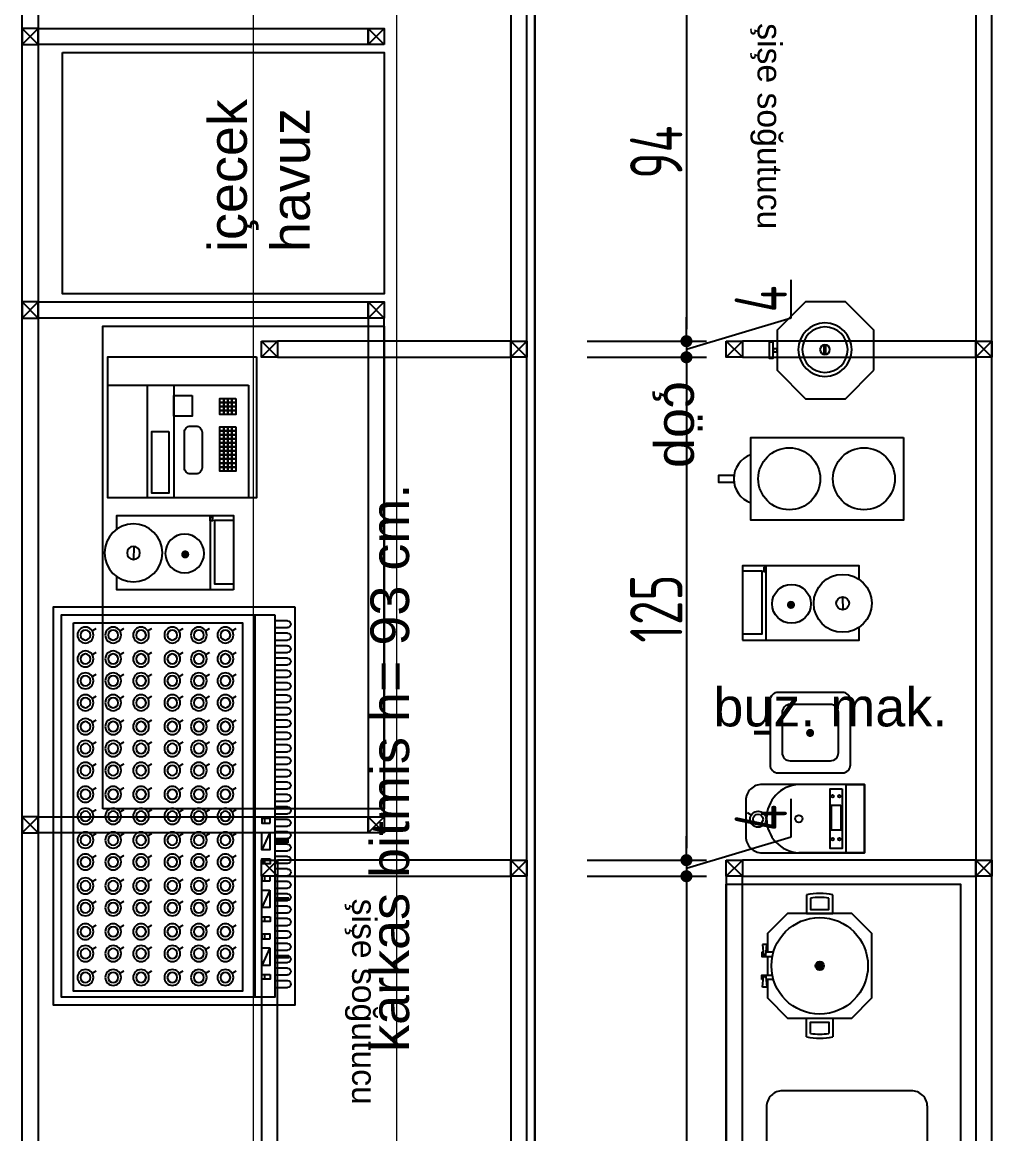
# Model space of a CAD drawing. Header units: millimetres. Extents: x 5429406 to 5440208, y -620941 to -619789.
# Drawn here: x 5431431.8 to 5431672.8, y -620498.9 to -620222.6 of the extents above; entities that cross this region are included whole.
import ezdxf

# ---------------------------------------------------------------- set-up
doc = ezdxf.new("R2010")
doc.units = ezdxf.units.MM
doc.header["$LTSCALE"] = 0.05
doc.header["$PDMODE"] = 3
for name, color, linetype in [('002 Çizgi', 7, 'Continuous'), ('Kıtc-002 Çizgi', 7, 'Continuous'), ('Kıtc-006 Yazı 001', 1, 'Continuous'), ('Kıtc-040 Detay', 7, 'Continuous'), ('S2000-002 Çizgi', 7, 'Continuous')]:
    doc.layers.add(name, color=color, linetype=linetype)
doc.layers.add('A-ALÇIPAN', color=30, linetype='Continuous', lineweight=30)
doc.layers.add('tefriş', color=45, linetype='Continuous', lineweight=18)
doc.styles.add('DIM', font='dim', dxfattribs={"width": 0.8})
doc.styles.get("Standard").update_dxf_attribs({"font": 'arial.ttf'})
doc.dimstyles.new('mcv100 OLCU', dxfattribs={"dimtxt": 13, "dimasz": 3, "dimexe": 5, "dimexo": 15, "dimgap": 1, "dimtad": 1, "dimdec": 0, "dimzin": 9, "dimtxsty": 'DIM', "dimblk": 'DOT', "dimcen": 2.5, "dimclrd": 256, "dimclre": 256, "dimclrt": 256, "dimadec": 1, "dimazin": 1, "dimtfac": 1, "dimtdec": 0, "dimtmove": 0, "dimatfit": 3, "dimldrblk": 'DOT', "dimfxl": 1, "dimlwd": -1, "dimlwe": -1, "dimarcsym": 0})

# ---------------------------------------------------------------- blocks, each defined once
blk = doc.blocks.new('A$C3DDB3116')
at = {"layer": 'Kıtc-002 Çizgi'}
blk.add_lwpolyline([(0, 45.94), (20.5, 45.94), (20.5, 7.94), (0, 7.94), (0, 45.94)], dxfattribs=at)
blk.add_lwpolyline([(9.32, 3.72), (11.18, 3.72), (11.18, 0), (9.32, 0)], close=True, dxfattribs=at)
for centre in [(10.25, 36.07), (10.25, 17.5)]:
    blk.add_circle(centre, 7.7, dxfattribs=at)
blk.add_arc((10.25, 10.08), 6.37, 199.6345, 340.3655, dxfattribs=at)
blk = doc.blocks.new('A$C139E487F')
at = {"layer": '002 Çizgi'}
h = blk.add_hatch(color=256, dxfattribs=at)
edge = h.paths.add_edge_path()
edge.add_arc((18, 14.42), 1.06, 0, 360)
for points in [[(21.4, 1.42), (26, 1.42), (31, 6.42), (31, 22.42), (26, 27.42), (10, 27.42), (5, 22.42), (5, 6.42), (10, 1.42), (14.6, 1.42)], [(0.34, 11.14), (5, 11.14), (5, 17.71), (0.34, 17.71)], [(1.18, 12.14), (4, 12.14), (4, 16.71), (1.18, 16.71)], [(35.66, 11.14), (31, 11.14), (31, 17.71), (35.66, 17.71)], [(34.82, 12.14), (32, 12.14), (32, 16.71), (34.82, 16.71)], [(15.69, 1.42), (20.31, 1.42)]]:
    blk.add_lwpolyline(points, dxfattribs=at)
for radius in [12, 1.06]:
    blk.add_circle((18, 14.42), radius, dxfattribs=at)
for centre, radius, start, end in [((16, 14.42), 16, 168.1479, 191.8521), ((16, 14.42), 15, 171.2333, 188.7667), ((20, 14.42), 15, 351.2333, 8.7667), ((20, 14.42), 16, 348.1479, 11.8521)]:
    blk.add_arc(centre, radius, start, end, dxfattribs=at)
at = {"layer": 'Kıtc-002 Çizgi'}
for points in [[(14.6, 2.92), (14.6, 1.09)], [(21.4, 2.92), (21.4, 1.09)], [(14.6, 0), (15.69, 0), (15.69, 2.69)], [(14.6, 0.35), (14.6, 0)], [(21.4, 0), (20.31, 0), (20.31, 2.69)], [(21.4, 0.35), (21.4, 0)]]:
    blk.add_lwpolyline(points, dxfattribs=at)
for points in [[(12.67, 0.2), (15.33, 0.41), (15.33, 1.04), (12.67, 1.25)], [(23.33, 0.2), (20.67, 0.41), (20.67, 1.04), (23.33, 1.25)]]:
    blk.add_lwpolyline(points, close=True, dxfattribs=at)
blk = doc.blocks.new('A$C59BC7357')
at = {"layer": 'Kıtc-002 Çizgi'}
for p, q in [((15.13, 11.88), (15.13, 14.55)), ((15.69, 14.55), (15.69, 11.87))]:
    blk.add_line(p, q, dxfattribs=at)
blk.add_lwpolyline([(28.96, 18.92), (28.96, 7.84), (21.12, 0), (10.04, 0), (2.2, 7.84), (2.2, 18.92), (10.04, 26.76), (21.12, 26.76), (28.96, 18.92)], dxfattribs=at)
for points in [[(1.1, 11.18), (0, 11.18), (0, 15.58), (1.1, 15.58)], [(2.2, 12.95), (1.1, 12.95), (1.1, 13.81), (2.2, 13.81)]]:
    blk.add_lwpolyline(points, close=True, dxfattribs=at)
for radius in [7.38, 6.28, 1.37]:
    blk.add_circle((15.43, 13.21), radius, dxfattribs=at)
blk = doc.blocks.new('A$C0D0247C1')
at = {"layer": 'Kıtc-002 Çizgi'}
for points in [[(2, 0), (18, 0, 0.414214), (20, 2), (20, 18, 0.414214), (18, 20), (2, 20, 0.414214), (0, 18), (0, 2, 0.414214)], [(5, 3), (15, 3, 0.414214), (17, 5), (17, 15, 0.414214), (15, 17), (5, 17, 0.414214), (3, 15), (3, 5, 0.414214)]]:
    blk.add_lwpolyline(points, format="xyb", close=True, dxfattribs=at)
at = {"layer": 'Kıtc-002 Çizgi', "const_width": 1}
blk.add_lwpolyline([(9.53, 10.08, 1), (10.53, 10.08, 1)], format="xyb", close=True, dxfattribs=at)
blk.add_lwpolyline([(20, 10), (23.95, 10)], dxfattribs=at)
blk = doc.blocks.new('A$C64277205')
at = {"layer": '002 Çizgi'}
blk.add_lwpolyline([(4, 0), (13, 0, 0.414214), (17, 4), (17, 29.5), (0, 29.5), (0, 4, 0.414214)], format="xyb", close=True, dxfattribs=at)
for points in [[(0, 29.5), (17, 29.5), (17, 24.89), (0, 24.89)], [(1.08, 23.89), (15.92, 23.89), (15.92, 20.92), (1.08, 20.92)], [(5.15, 23.57), (11.4, 23.57), (11.4, 21.24), (5.15, 21.24)]]:
    blk.add_lwpolyline(points, close=True, dxfattribs=at)
for points in [[(17, 13.14), (17, 24.89), (0, 24.89), (0, 13.14)], [(17, 13.14), (17, 24.89), (17, 24.89), (17, 13.14)]]:
    blk.add_lwpolyline(points, dxfattribs=at)
for centre, radius in [((2.96, 23.23), 0.33), ((13.6, 23.23), 0.33), ((2.96, 21.57), 0.33), ((13.6, 21.57), 0.33), ((8.54, 13.14), 0.901)]:
    blk.add_circle(centre, radius, dxfattribs=at)
blk.add_arc((8.5, 13.65), 8.52, 183.4714, 356.5286, dxfattribs=at)
at = {"layer": 'Kıtc-002 Çizgi', "const_width": 0.5}
blk.add_lwpolyline([(7.59, 1.28), (7.01, 0.34)], dxfattribs=at)
at = {"layer": 'Kıtc-002 Çizgi'}
for radius in [1.98, 1.24]:
    blk.add_circle((8.66, 3.02), radius, dxfattribs=at)
blk = doc.blocks.new('A$C1C4536AD')
at = {"layer": 'Kıtc-002 Çizgi'}
for points in [[(0, 29), (0, 0), (18.5, 0)], [(3.39, 29), (0, 29), (0, 26.84)], [(18.5, 26.95), (18.5, 29), (15.2, 29)], [(18.5, 0), (18.5, 29)], [(7.82, 24.81), (10.92, 24.88)], [(0, 5.79), (18.5, 5.79)], [(1.26, 0), (1.26, 4.77), (16.97, 4.77), (16.97, 0)]]:
    blk.add_lwpolyline(points, dxfattribs=at)
at = {"layer": 'Kıtc-002 Çizgi', "const_width": 1}
blk.add_lwpolyline([(9.18, 12.02, 1), (10.18, 12.02, 1)], format="xyb", close=True, dxfattribs=at)
at = {"layer": 'Kıtc-002 Çizgi'}
blk.add_lwpolyline([(0.33, 5.24), (1.35, 5.24), (1.35, 5.79), (0.33, 5.79)], close=True, dxfattribs=at)
for centre, radius in [((9.3, 24.88), 7.2), ((9.3, 24.88), 1.6), ((9.43, 12.15), 4.82)]:
    blk.add_circle(centre, radius, dxfattribs=at)
blk = doc.blocks.new('A$C72A034B9')
at = {"layer": 'Kıtc-002 Çizgi'}
for p, q in [((11.66, 32.76, 0), (19.47, 33.87, 0)), ((10.43, 28.95, 0), (16.53, 23.94, 0)), ((6.52, 27.29, 0), (6.52, 19.4, 0))]:
    blk.add_line(p, q, dxfattribs=at)
at = {"layer": 'Kıtc-002 Çizgi', "elevation": 0}
blk.add_lwpolyline([(4, 0), (36, 0, 0.414214), (40, 4), (40, 36, 0.414214), (36, 40), (4, 40, 0.414214), (0, 36), (0, 4, 0.414214)], format="xyb", close=True, dxfattribs=at)
at = {"layer": 'Kıtc-002 Çizgi'}
blk.add_circle((6.71, 32.26, 0), 3.19, dxfattribs=at)
blk = doc.blocks.new('A$C290C7E64')
at = {"layer": 'Kıtc-002 Çizgi'}
for points in [[(0, 0), (35, 0), (35, 37), (0, 37)], [(7, 2), (35, 2), (35, 37), (7, 37)], [(18.58, 21.8), (33.83, 21.8), (33.83, 26.01), (18.58, 26.01)], [(9.63, 16.02), (14.71, 16.02), (14.71, 20.57), (9.63, 20.57)], [(10.34, 8.15), (11.34, 8.15), (11.34, 9.15), (10.34, 9.15)], [(11.34, 8.15), (12.34, 8.15), (12.34, 9.15), (11.34, 9.15)], [(12.34, 8.15), (13.34, 8.15), (13.34, 9.15), (12.34, 9.15)], [(13.34, 8.15), (14.34, 8.15), (14.34, 9.15), (13.34, 9.15)], [(17.37, 8.15), (18.37, 8.15), (18.37, 9.15), (17.37, 9.15)], [(18.37, 8.15), (19.37, 8.15), (19.37, 9.15), (18.37, 9.15)], [(19.37, 8.15), (20.37, 8.15), (20.37, 9.15), (19.37, 9.15)], [(20.37, 8.15), (21.37, 8.15), (21.37, 9.15), (20.37, 9.15)], [(21.37, 8.15), (22.37, 8.15), (22.37, 9.15), (21.37, 9.15)], [(22.37, 8.15), (23.37, 8.15), (23.37, 9.15), (22.37, 9.15)], [(23.37, 8.15), (24.37, 8.15), (24.37, 9.15), (23.37, 9.15)], [(24.37, 8.15), (25.37, 8.15), (25.37, 9.15), (24.37, 9.15)], [(25.37, 8.15), (26.37, 8.15), (26.37, 9.15), (25.37, 9.15)], [(26.37, 8.15), (27.37, 8.15), (27.37, 9.15), (26.37, 9.15)], [(27.37, 8.15), (28.37, 8.15), (28.37, 9.15), (27.37, 9.15)], [(10.34, 7.15), (11.34, 7.15), (11.34, 8.15), (10.34, 8.15)], [(10.34, 6.15), (11.34, 6.15), (11.34, 7.15), (10.34, 7.15)], [(10.34, 5.15), (11.34, 5.15), (11.34, 6.15), (10.34, 6.15)], [(11.34, 7.15), (12.34, 7.15), (12.34, 8.15), (11.34, 8.15)], [(11.34, 6.15), (12.34, 6.15), (12.34, 7.15), (11.34, 7.15)], [(11.34, 5.15), (12.34, 5.15), (12.34, 6.15), (11.34, 6.15)], [(12.34, 7.15), (13.34, 7.15), (13.34, 8.15), (12.34, 8.15)], [(12.34, 6.15), (13.34, 6.15), (13.34, 7.15), (12.34, 7.15)], [(12.34, 5.15), (13.34, 5.15), (13.34, 6.15), (12.34, 6.15)], [(13.34, 7.15), (14.34, 7.15), (14.34, 8.15), (13.34, 8.15)], [(13.34, 6.15), (14.34, 6.15), (14.34, 7.15), (13.34, 7.15)], [(13.34, 5.15), (14.34, 5.15), (14.34, 6.15), (13.34, 6.15)], [(17.37, 7.15), (18.37, 7.15), (18.37, 8.15), (17.37, 8.15)], [(17.37, 6.15), (18.37, 6.15), (18.37, 7.15), (17.37, 7.15)], [(17.37, 5.15), (18.37, 5.15), (18.37, 6.15), (17.37, 6.15)], [(18.37, 7.15), (19.37, 7.15), (19.37, 8.15), (18.37, 8.15)], [(18.37, 6.15), (19.37, 6.15), (19.37, 7.15), (18.37, 7.15)], [(18.37, 5.15), (19.37, 5.15), (19.37, 6.15), (18.37, 6.15)], [(19.37, 7.15), (20.37, 7.15), (20.37, 8.15), (19.37, 8.15)], [(19.37, 6.15), (20.37, 6.15), (20.37, 7.15), (19.37, 7.15)], [(19.37, 5.15), (20.37, 5.15), (20.37, 6.15), (19.37, 6.15)], [(20.37, 7.15), (21.37, 7.15), (21.37, 8.15), (20.37, 8.15)], [(20.37, 6.15), (21.37, 6.15), (21.37, 7.15), (20.37, 7.15)], [(20.37, 5.15), (21.37, 5.15), (21.37, 6.15), (20.37, 6.15)], [(21.37, 7.15), (22.37, 7.15), (22.37, 8.15), (21.37, 8.15)], [(21.37, 6.15), (22.37, 6.15), (22.37, 7.15), (21.37, 7.15)], [(21.37, 5.15), (22.37, 5.15), (22.37, 6.15), (21.37, 6.15)], [(22.37, 7.15), (23.37, 7.15), (23.37, 8.15), (22.37, 8.15)], [(22.37, 6.15), (23.37, 6.15), (23.37, 7.15), (22.37, 7.15)], [(22.37, 5.15), (23.37, 5.15), (23.37, 6.15), (22.37, 6.15)], [(23.37, 7.15), (24.37, 7.15), (24.37, 8.15), (23.37, 8.15)], [(23.37, 6.15), (24.37, 6.15), (24.37, 7.15), (23.37, 7.15)], [(23.37, 5.15), (24.37, 5.15), (24.37, 6.15), (23.37, 6.15)], [(24.37, 7.15), (25.37, 7.15), (25.37, 8.15), (24.37, 8.15)], [(24.37, 6.15), (25.37, 6.15), (25.37, 7.15), (24.37, 7.15)], [(24.37, 5.15), (25.37, 5.15), (25.37, 6.15), (24.37, 6.15)], [(25.37, 7.15), (26.37, 7.15), (26.37, 8.15), (25.37, 8.15)], [(25.37, 6.15), (26.37, 6.15), (26.37, 7.15), (25.37, 7.15)], [(25.37, 5.15), (26.37, 5.15), (26.37, 6.15), (25.37, 6.15)], [(26.37, 7.15), (27.37, 7.15), (27.37, 8.15), (26.37, 8.15)], [(26.37, 6.15), (27.37, 6.15), (27.37, 7.15), (26.37, 7.15)], [(26.37, 5.15), (27.37, 5.15), (27.37, 6.15), (26.37, 6.15)], [(27.37, 7.15), (28.37, 7.15), (28.37, 8.15), (27.37, 8.15)], [(27.37, 6.15), (28.37, 6.15), (28.37, 7.15), (27.37, 7.15)], [(27.37, 5.15), (28.37, 5.15), (28.37, 6.15), (27.37, 6.15)]]:
    blk.add_lwpolyline(points, close=True, dxfattribs=at)
for points in [[(7, 27.23), (35, 27.23)], [(7, 20.57), (35, 20.57)]]:
    blk.add_lwpolyline(points, dxfattribs=at)
blk.add_lwpolyline([(18.68, 13.56), (27.6, 13.56, 0.414214), (29.1, 15.06), (29.1, 16.45, 0.414214), (27.6, 17.95), (18.68, 17.95, 0.414214), (17.18, 16.45), (17.18, 15.06, 0.414214)], format="xyb", close=True, dxfattribs=at)
blk = doc.blocks.new('A$C30F503A4')
at = {"layer": 'Kıtc-002 Çizgi'}
for p, q in [((56.05, 6.26), (60.38, 8.18)), ((70.42, 6.26), (74.75, 8.18)), ((84.79, 6.26), (89.12, 8.18))]:
    blk.add_line(p, q, dxfattribs=at)
for points in [[(0, 0), (99, 0), (99, 60), (0, 60)], [(2, 10), (97, 10), (97, 58), (2, 58)], [(4, 55), (4, 13), (95.5, 13), (95.5, 55)], [(2, 5), (97, 5), (97, 10), (2, 10)], [(53.76, 6.14), (52.58, 6.14), (52.58, 8.24), (53.76, 8.24)], [(56.05, 6.26), (60.38, 6.26), (60.38, 8.18), (56.05, 8.18)], [(62.67, 6.14), (63.84, 6.14), (63.84, 8.24), (62.67, 8.24)], [(68.13, 6.14), (66.95, 6.14), (66.95, 8.24), (68.13, 8.24)], [(70.42, 6.26), (74.75, 6.26), (74.75, 8.18), (70.42, 8.18)], [(77.04, 6.14), (78.21, 6.14), (78.21, 8.24), (77.04, 8.24)], [(82.5, 6.14), (81.32, 6.14), (81.32, 8.24), (82.5, 8.24)], [(84.79, 6.26), (89.12, 6.26), (89.12, 8.18), (84.79, 8.18)], [(91.41, 6.14), (92.58, 6.14), (92.58, 8.24), (91.41, 8.24)]]:
    blk.add_lwpolyline(points, close=True, dxfattribs=at)
for points, const_width in [([(5.94, 50.33), (5.36, 49.38)], 0.5), ([(11.88, 50.33), (11.3, 49.38)], 0.5), ([(17.32, 50.33), (16.74, 49.38)], 0.5), ([(22.77, 50.33), (22.18, 49.38)], 0.5), ([(28.7, 50.33), (28.12, 49.38)], 0.5), ([(34.15, 50.33), (33.57, 49.38)], 0.5), ([(39.59, 50.33), (39.01, 49.38)], 0.5), ([(45.53, 50.33), (44.95, 49.38)], 0.5), ([(50.97, 50.33), (50.39, 49.38)], 0.5), ([(56.91, 50.33), (56.33, 49.38)], 0.5), ([(62.36, 50.33), (61.77, 49.38)], 0.5), ([(68.29, 50.33), (67.71, 49.38)], 0.5), ([(73.74, 50.33), (73.16, 49.38)], 0.5), ([(79.68, 50.33), (79.09, 49.38)], 0.5), ([(85.12, 50.33), (84.54, 49.38)], 0.5), ([(91.06, 50.33), (90.48, 49.38)], 0.5), ([(5.94, 43.43), (5.36, 42.49)], 0.5), ([(11.88, 43.43), (11.3, 42.49)], 0.5), ([(17.32, 43.43), (16.74, 42.49)], 0.5), ([(22.77, 43.43), (22.18, 42.49)], 0.5), ([(28.7, 43.43), (28.12, 42.49)], 0.5), ([(34.15, 43.43), (33.57, 42.49)], 0.5), ([(39.59, 43.43), (39.01, 42.49)], 0.5), ([(45.53, 43.43), (44.95, 42.49)], 0.5), ([(50.97, 43.43), (50.39, 42.49)], 0.5), ([(56.91, 43.43), (56.33, 42.49)], 0.5), ([(62.36, 43.43), (61.77, 42.49)], 0.5), ([(68.29, 43.43), (67.71, 42.49)], 0.5), ([(73.74, 43.43), (73.16, 42.49)], 0.5), ([(79.68, 43.43), (79.09, 42.49)], 0.5), ([(85.12, 43.43), (84.54, 42.49)], 0.5), ([(91.06, 43.43), (90.48, 42.49)], 0.5), ([(5.94, 36.51), (5.36, 35.56)], 0.5), ([(11.88, 36.51), (11.3, 35.56)], 0.5), ([(17.32, 36.51), (16.74, 35.56)], 0.5), ([(22.77, 36.51), (22.18, 35.56)], 0.5), ([(28.7, 36.51), (28.12, 35.56)], 0.5), ([(34.15, 36.51), (33.57, 35.56)], 0.5), ([(39.59, 36.51), (39.01, 35.56)], 0.5), ([(45.53, 36.51), (44.95, 35.56)], 0.5), ([(50.97, 36.51), (50.39, 35.56)], 0.5), ([(56.91, 36.51), (56.33, 35.56)], 0.5), ([(62.36, 36.51), (61.77, 35.56)], 0.5), ([(68.29, 36.51), (67.71, 35.56)], 0.5), ([(73.74, 36.51), (73.16, 35.56)], 0.5), ([(79.68, 36.51), (79.09, 35.56)], 0.5), ([(85.12, 36.51), (84.54, 35.56)], 0.5), ([(91.06, 36.51), (90.48, 35.56)], 0.5), ([(5.94, 28.73), (5.36, 27.78)], 0.5), ([(11.88, 28.73), (11.3, 27.78)], 0.5), ([(17.32, 28.73), (16.74, 27.78)], 0.5), ([(22.77, 28.73), (22.18, 27.78)], 0.5), ([(28.7, 28.73), (28.12, 27.78)], 0.5), ([(34.15, 28.73), (33.57, 27.78)], 0.5), ([(39.59, 28.73), (39.01, 27.78)], 0.5), ([(45.53, 28.73), (44.95, 27.78)], 0.5), ([(50.97, 28.73), (50.39, 27.78)], 0.5), ([(56.91, 28.73), (56.33, 27.78)], 0.5), ([(62.36, 28.73), (61.77, 27.78)], 0.5), ([(68.29, 28.73), (67.71, 27.78)], 0.5), ([(73.74, 28.73), (73.16, 27.78)], 0.5), ([(79.68, 28.73), (79.09, 27.78)], 0.5), ([(85.12, 28.73), (84.54, 27.78)], 0.5), ([(91.06, 28.73), (90.48, 27.78)], 0.5), ([(5.94, 22.14), (5.36, 21.19)], 0.5), ([(11.88, 22.14), (11.3, 21.19)], 0.5), ([(17.32, 22.14), (16.74, 21.19)], 0.5), ([(22.77, 22.14), (22.18, 21.19)], 0.5), ([(28.7, 22.14), (28.12, 21.19)], 0.5), ([(34.15, 22.14), (33.57, 21.19)], 0.5), ([(39.59, 22.14), (39.01, 21.19)], 0.5), ([(45.53, 22.14), (44.95, 21.19)], 0.5), ([(50.97, 22.14), (50.39, 21.19)], 0.5), ([(56.91, 22.14), (56.33, 21.19)], 0.5), ([(62.36, 22.14), (61.77, 21.19)], 0.5), ([(68.29, 22.14), (67.71, 21.19)], 0.5), ([(73.74, 22.14), (73.16, 21.19)], 0.5), ([(79.68, 22.14), (79.09, 21.19)], 0.5), ([(85.12, 22.14), (84.54, 21.19)], 0.5), ([(91.06, 22.14), (90.48, 21.19)], 0.5), ([(5.94, 15.54), (5.36, 14.59)], 0.5), ([(11.88, 15.54), (11.3, 14.59)], 0.5), ([(17.32, 15.54), (16.74, 14.59)], 0.5), ([(22.77, 15.54), (22.18, 14.59)], 0.5), ([(28.7, 15.54), (28.12, 14.59)], 0.5), ([(34.15, 15.54), (33.57, 14.59)], 0.5), ([(39.59, 15.54), (39.01, 14.59)], 0.5), ([(45.53, 15.54), (44.95, 14.59)], 0.5), ([(50.97, 15.54), (50.39, 14.59)], 0.5), ([(56.91, 15.54), (56.33, 14.59)], 0.5), ([(62.36, 15.54), (61.77, 14.59)], 0.5), ([(68.29, 15.54), (67.71, 14.59)], 0.5), ([(73.74, 15.54), (73.16, 14.59)], 0.5), ([(79.68, 15.54), (79.09, 14.59)], 0.5), ([(85.12, 15.54), (84.54, 14.59)], 0.5), ([(91.06, 15.54), (90.48, 14.59)], 0.5), ([(53.76, 7.5), (52.58, 7.5)], 0.5), ([(62.67, 7.5), (63.84, 7.5)], 0.5), ([(68.13, 7.5), (66.95, 7.5)], 0.5), ([(77.04, 7.5), (78.21, 7.5)], 0.5), ([(82.5, 7.5), (81.32, 7.5)], 0.5), ([(91.41, 7.5), (92.58, 7.5)], 0.5), ([(58.24, 5), (58.24, 1.5)], 1), ([(72.61, 5), (72.61, 1.5)], 1), ([(86.98, 5), (86.98, 1.5)], 1)]:
    blk.add_lwpolyline(points, dxfattribs=dict(at, const_width=const_width))
for points in [[(3.49, 1.85), (3.49, 5)], [(5.16, 5), (5.16, 1.85)], [(6.57, 1.85), (6.57, 5)], [(8.25, 5), (8.25, 1.85)], [(9.66, 1.85), (9.66, 5)], [(11.33, 5), (11.33, 1.85)], [(11.33, 5), (11.33, 1.85)], [(12.74, 1.85), (12.74, 5)], [(14.41, 5), (14.41, 1.85)], [(15.82, 1.85), (15.82, 5)], [(17.5, 5), (17.5, 1.85)], [(18.91, 1.85), (18.91, 5)], [(20.58, 5), (20.58, 1.85)], [(20.58, 5), (20.58, 1.85)], [(21.99, 1.85), (21.99, 5)], [(23.67, 5), (23.67, 1.85)], [(25.07, 1.85), (25.07, 5)], [(26.75, 5), (26.75, 1.85)], [(28.16, 1.85), (28.16, 5)], [(29.83, 5), (29.83, 1.85)], [(29.83, 5), (29.83, 1.85)], [(31.24, 1.85), (31.24, 5)], [(32.92, 5), (32.92, 1.85)], [(34.33, 1.85), (34.33, 5)], [(36, 5), (36, 1.85)], [(37.41, 1.85), (37.41, 5)], [(39.08, 5), (39.08, 1.85)], [(39.08, 5), (39.08, 1.85)], [(40.49, 1.85), (40.49, 5)], [(42.17, 5), (42.17, 1.85)], [(43.58, 1.85), (43.58, 5)], [(45.25, 5), (45.25, 1.85)], [(46.66, 1.85), (46.66, 5)], [(48.33, 5), (48.33, 1.85)], [(48.33, 5), (48.33, 1.85)], [(49.74, 1.85), (49.74, 5)], [(51.42, 5), (51.42, 1.85)], [(52.83, 1.85), (52.83, 5)], [(54.5, 5), (54.5, 1.85)], [(55.91, 1.85), (55.91, 5)], [(57.59, 5), (57.59, 1.85)], [(58.17, 5), (58.17, 1.85)], [(58.63, 5), (58.63, 1.85)], [(59, 1.85), (59, 5)], [(60.67, 5), (60.67, 1.85)], [(62.08, 1.85), (62.08, 5)], [(63.75, 5), (63.75, 1.85)], [(65.16, 1.85), (65.16, 5)], [(66.84, 5), (66.84, 1.85)], [(68.25, 1.85), (68.25, 5)], [(69.92, 5), (69.92, 1.85)], [(71.33, 1.85), (71.33, 5)], [(72.53, 5), (72.53, 1.85)], [(73, 5), (73, 1.85)], [(74.41, 1.85), (74.41, 5)], [(76.09, 5), (76.09, 1.85)], [(77.5, 1.85), (77.5, 5)], [(79.17, 5), (79.17, 1.85)], [(80.58, 1.85), (80.58, 5)], [(82.26, 5), (82.26, 1.85)], [(83.66, 1.85), (83.66, 5)], [(85.34, 5), (85.34, 1.85)], [(86.75, 1.85), (86.75, 5)], [(86.9, 5), (86.9, 1.85)], [(88.42, 5), (88.42, 1.85)], [(89.83, 1.85), (89.83, 5)], [(91.51, 5), (91.51, 1.85)], [(92.92, 1.85), (92.92, 5)], [(94.59, 5), (94.59, 1.85)]]:
    blk.add_lwpolyline(points, dxfattribs=at)
for centre, radius in [((7.01, 52.07), 1.98), ((7.01, 52.07), 1.24), ((12.95, 52.07), 1.98), ((12.95, 52.07), 1.24), ((18.39, 52.07), 1.98), ((18.39, 52.07), 1.24), ((23.83, 52.07), 1.98), ((23.83, 52.07), 1.24), ((29.77, 52.07), 1.98), ((29.77, 52.07), 1.24), ((35.22, 52.07), 1.98), ((35.22, 52.07), 1.24), ((40.66, 52.07), 1.98), ((40.66, 52.07), 1.24), ((46.6, 52.07), 1.98), ((46.6, 52.07), 1.24), ((52.04, 52.07), 1.98), ((52.04, 52.07), 1.24), ((57.98, 52.07), 1.98), ((57.98, 52.07), 1.24), ((63.42, 52.07), 1.98), ((63.42, 52.07), 1.24), ((69.36, 52.07), 1.98), ((69.36, 52.07), 1.24), ((74.81, 52.07), 1.98), ((74.81, 52.07), 1.24), ((80.74, 52.07), 1.98), ((80.74, 52.07), 1.24), ((86.19, 52.07), 1.98), ((86.19, 52.07), 1.24), ((92.13, 52.07), 1.98), ((92.13, 52.07), 1.24), ((7.01, 45.17), 1.98), ((12.95, 45.17), 1.98), ((18.39, 45.17), 1.98), ((23.83, 45.17), 1.98), ((29.77, 45.17), 1.98), ((35.22, 45.17), 1.98), ((40.66, 45.17), 1.98), ((46.6, 45.17), 1.98), ((52.04, 45.17), 1.98), ((57.98, 45.17), 1.98), ((63.42, 45.17), 1.98), ((69.36, 45.17), 1.98), ((74.81, 45.17), 1.98), ((80.74, 45.17), 1.98), ((86.19, 45.17), 1.98), ((92.13, 45.17), 1.98), ((7.01, 45.17), 1.24), ((12.95, 45.17), 1.24), ((18.39, 45.17), 1.24), ((23.83, 45.17), 1.24), ((29.77, 45.17), 1.24), ((35.22, 45.17), 1.24), ((40.66, 45.17), 1.24), ((46.6, 45.17), 1.24), ((52.04, 45.17), 1.24), ((57.98, 45.17), 1.24), ((63.42, 45.17), 1.24), ((69.36, 45.17), 1.24), ((74.81, 45.17), 1.24), ((80.74, 45.17), 1.24), ((86.19, 45.17), 1.24), ((92.13, 45.17), 1.24), ((7.01, 38.25), 1.98), ((7.01, 38.25), 1.24), ((12.95, 38.25), 1.98), ((12.95, 38.25), 1.24), ((18.39, 38.25), 1.98), ((18.39, 38.25), 1.24), ((23.83, 38.25), 1.98), ((23.83, 38.25), 1.24), ((29.77, 38.25), 1.98), ((29.77, 38.25), 1.24), ((35.22, 38.25), 1.98), ((35.22, 38.25), 1.24), ((40.66, 38.25), 1.98), ((40.66, 38.25), 1.24), ((46.6, 38.25), 1.98), ((46.6, 38.25), 1.24), ((52.04, 38.25), 1.98), ((52.04, 38.25), 1.24), ((57.98, 38.25), 1.98), ((57.98, 38.25), 1.24), ((63.42, 38.25), 1.98), ((63.42, 38.25), 1.24), ((69.36, 38.25), 1.98), ((69.36, 38.25), 1.24), ((74.81, 38.25), 1.98), ((74.81, 38.25), 1.24), ((80.74, 38.25), 1.98), ((80.74, 38.25), 1.24), ((86.19, 38.25), 1.98), ((86.19, 38.25), 1.24), ((92.13, 38.25), 1.98), ((92.13, 38.25), 1.24), ((7.01, 30.47), 1.98), ((7.01, 30.47), 1.24), ((12.95, 30.47), 1.98), ((12.95, 30.47), 1.24), ((18.39, 30.47), 1.98), ((18.39, 30.47), 1.24), ((23.83, 30.47), 1.98), ((23.83, 30.47), 1.24), ((29.77, 30.47), 1.98), ((29.77, 30.47), 1.24), ((35.22, 30.47), 1.98), ((35.22, 30.47), 1.24), ((40.66, 30.47), 1.98), ((40.66, 30.47), 1.24), ((46.6, 30.47), 1.98), ((46.6, 30.47), 1.24), ((52.04, 30.47), 1.98), ((52.04, 30.47), 1.24), ((57.98, 30.47), 1.98), ((57.98, 30.47), 1.24), ((63.42, 30.47), 1.98), ((63.42, 30.47), 1.24), ((69.36, 30.47), 1.98), ((69.36, 30.47), 1.24), ((74.81, 30.47), 1.98), ((74.81, 30.47), 1.24), ((80.74, 30.47), 1.98), ((80.74, 30.47), 1.24), ((86.19, 30.47), 1.98), ((86.19, 30.47), 1.24), ((92.13, 30.47), 1.98), ((92.13, 30.47), 1.24), ((7.01, 23.88), 1.98), ((7.01, 23.88), 1.24), ((12.95, 23.88), 1.98), ((12.95, 23.88), 1.24), ((18.39, 23.88), 1.98), ((18.39, 23.88), 1.24), ((23.83, 23.88), 1.98), ((23.83, 23.88), 1.24), ((29.77, 23.88), 1.98), ((29.77, 23.88), 1.24), ((35.22, 23.88), 1.98), ((35.22, 23.88), 1.24), ((40.66, 23.88), 1.98), ((40.66, 23.88), 1.24), ((46.6, 23.88), 1.98), ((46.6, 23.88), 1.24), ((52.04, 23.88), 1.98), ((52.04, 23.88), 1.24), ((57.98, 23.88), 1.98), ((57.98, 23.88), 1.24), ((63.42, 23.88), 1.98), ((63.42, 23.88), 1.24), ((69.36, 23.88), 1.98), ((69.36, 23.88), 1.24), ((74.81, 23.88), 1.98), ((74.81, 23.88), 1.24), ((80.74, 23.88), 1.98), ((80.74, 23.88), 1.24), ((86.19, 23.88), 1.98), ((86.19, 23.88), 1.24), ((92.13, 23.88), 1.98), ((92.13, 23.88), 1.24), ((7.01, 17.28), 1.98), ((7.01, 17.28), 1.24), ((12.95, 17.28), 1.98), ((12.95, 17.28), 1.24), ((18.39, 17.28), 1.98), ((18.39, 17.28), 1.24), ((23.83, 17.28), 1.98), ((23.83, 17.28), 1.24), ((29.77, 17.28), 1.98), ((29.77, 17.28), 1.24), ((35.22, 17.28), 1.98), ((35.22, 17.28), 1.24), ((40.66, 17.28), 1.98), ((40.66, 17.28), 1.24), ((46.6, 17.28), 1.98), ((46.6, 17.28), 1.24), ((52.04, 17.28), 1.98), ((52.04, 17.28), 1.24), ((57.98, 17.28), 1.98), ((57.98, 17.28), 1.24), ((63.42, 17.28), 1.98), ((63.42, 17.28), 1.24), ((69.36, 17.28), 1.98), ((69.36, 17.28), 1.24), ((74.81, 17.28), 1.98), ((74.81, 17.28), 1.24), ((80.74, 17.28), 1.98), ((80.74, 17.28), 1.24), ((86.19, 17.28), 1.98), ((86.19, 17.28), 1.24), ((92.13, 17.28), 1.98), ((92.13, 17.28), 1.24)]:
    blk.add_circle(centre, radius, dxfattribs=at)
for centre in [(4.33, 1.85), (7.41, 1.85), (10.49, 1.85), (10.49, 1.85), (13.58, 1.85), (16.66, 1.85), (19.74, 1.85), (19.74, 1.85), (22.83, 1.85), (25.91, 1.85), (29, 1.85), (29, 1.85), (32.08, 1.85), (35.16, 1.85), (38.25, 1.85), (38.25, 1.85), (41.33, 1.85), (44.41, 1.85), (47.5, 1.85), (47.5, 1.85), (50.58, 1.85), (53.66, 1.85), (56.75, 1.85), (59.83, 1.85), (62.92, 1.85), (66, 1.85), (69.08, 1.85), (72.17, 1.85), (75.25, 1.85), (78.33, 1.85), (81.42, 1.85), (84.5, 1.85), (87.59, 1.85), (90.67, 1.85), (93.75, 1.85)]:
    blk.add_arc(centre, 0.837, 180, 0, dxfattribs=at)
blk = doc.blocks.new('A$C14D17327')
at = {"layer": 'Kıtc-002 Çizgi', "color": 1, "elevation": 0}
blk.add_lwpolyline([(0, 4), (4, 4), (4, 0), (0, 0)], close=True, dxfattribs=at)
for points in [[(0, 4), (4, 0)], [(0, 0), (4, 4)]]:
    blk.add_lwpolyline(points, dxfattribs=at)
blk = doc.blocks.new('_DOT')
at = {"color": 0, "linetype": 'ByBlock'}
blk.add_line((-0.5, 0), (-1, 0), dxfattribs=at)
at = {"linetype": 'ByBlock', "const_width": 0.5}
blk.add_lwpolyline([(-0.25, 0, 1), (0.25, 0, 1)], format="xyb", close=True, dxfattribs=at)
blk = doc.blocks.new('*D171')
at = {"transparency": 16777216}
for p, q in [((5431572.21, -620207.86), (5431601.87, -620207.86)), ((5431596.87, -620210.86), (5431596.87, -620298.86)), ((5431572.21, -620301.86), (5431601.87, -620301.86))]:
    blk.add_line(p, q, dxfattribs=at)
at = {"layer": 'Defpoints', "color": 0, "transparency": 16777216}
for p in [(5431557.21, -620207.86, -245.25), (5431557.21, -620301.86, -245.25), (5431596.87, -620301.86)]:
    blk.add_point(p, dxfattribs=at)
at = {"transparency": 16777216, "xscale": 3, "yscale": 3, "zscale": 3}
for p, rotation in [((5431596.87, -620207.86), 90), ((5431596.87, -620301.86), 270)]:
    blk.add_blockref('_DOT', p, dxfattribs=dict(at, rotation=rotation))
at = {"transparency": 16777216, "insert": (5431589.37, -620254.86), "char_height": 13, "attachment_point": 5, "rotation": 90, "style": 'DIM'}
blk.add_mtext('94', dxfattribs=at)
blk = doc.blocks.new('*D172')
at = {"transparency": 16777216}
for p, q in [((5431622.87, -620296.06), (5431622.87, -620286.63)), ((5431596.87, -620298.86), (5431596.87, -620295.86)), ((5431596.87, -620303.86), (5431622.87, -620296.06)), ((5431572.21, -620301.86), (5431601.87, -620301.86)), ((5431596.87, -620301.86), (5431596.87, -620305.86)), ((5431596.87, -620301.86), (5431596.87, -620305.86)), ((5431572.21, -620305.86), (5431601.87, -620305.86)), ((5431596.87, -620308.86), (5431596.87, -620311.86))]:
    blk.add_line(p, q, dxfattribs=at)
at = {"layer": 'Defpoints', "color": 0, "transparency": 16777216}
for p in [(5431557.21, -620301.86, -245.25), (5431557.21, -620305.86, -245.25), (5431596.87, -620305.86)]:
    blk.add_point(p, dxfattribs=at)
at = {"transparency": 16777216, "xscale": 3, "yscale": 3, "zscale": 3}
for p, rotation in [((5431596.87, -620301.86), 270), ((5431596.87, -620305.86), 90)]:
    blk.add_blockref('_DOT', p, dxfattribs=dict(at, rotation=rotation))
at = {"transparency": 16777216, "insert": (5431615.37, -620291.35), "char_height": 13, "attachment_point": 5, "rotation": 90, "style": 'DIM'}
blk.add_mtext('4', dxfattribs=at)
blk = doc.blocks.new('*D173')
at = {"transparency": 16777216}
for p, q in [((5431572.21, -620305.86), (5431601.87, -620305.86)), ((5431596.87, -620308.86), (5431596.87, -620427.86)), ((5431572.21, -620430.86), (5431601.87, -620430.86))]:
    blk.add_line(p, q, dxfattribs=at)
at = {"layer": 'Defpoints', "color": 0, "transparency": 16777216}
for p in [(5431557.21, -620305.86, -245.25), (5431557.21, -620430.86, -245.25), (5431596.87, -620430.86)]:
    blk.add_point(p, dxfattribs=at)
at = {"transparency": 16777216, "xscale": 3, "yscale": 3, "zscale": 3}
for p, rotation in [((5431596.87, -620305.86), 90), ((5431596.87, -620430.86), 270)]:
    blk.add_blockref('_DOT', p, dxfattribs=dict(at, rotation=rotation))
at = {"transparency": 16777216, "insert": (5431589.37, -620368.36), "char_height": 13, "attachment_point": 5, "rotation": 90, "style": 'DIM'}
blk.add_mtext('125', dxfattribs=at)
blk = doc.blocks.new('*D174')
at = {"transparency": 16777216}
for p, q in [((5431622.87, -620425.06), (5431622.87, -620415.63)), ((5431596.87, -620427.86), (5431596.87, -620424.86)), ((5431596.87, -620432.86), (5431622.87, -620425.06)), ((5431572.21, -620430.86), (5431601.87, -620430.86)), ((5431596.87, -620430.86), (5431596.87, -620434.86)), ((5431596.87, -620430.86), (5431596.87, -620434.86)), ((5431572.21, -620434.86), (5431601.87, -620434.86)), ((5431596.87, -620437.86), (5431596.87, -620440.86))]:
    blk.add_line(p, q, dxfattribs=at)
at = {"layer": 'Defpoints', "color": 0, "transparency": 16777216}
for p in [(5431557.21, -620430.86, -245.25), (5431557.21, -620434.86, -245.25), (5431596.87, -620434.86)]:
    blk.add_point(p, dxfattribs=at)
at = {"transparency": 16777216, "xscale": 3, "yscale": 3, "zscale": 3}
for p, rotation in [((5431596.87, -620430.86), 270), ((5431596.87, -620434.86), 90)]:
    blk.add_blockref('_DOT', p, dxfattribs=dict(at, rotation=rotation))
at = {"transparency": 16777216, "insert": (5431615.37, -620420.35), "char_height": 13, "attachment_point": 5, "rotation": 90, "style": 'DIM'}
blk.add_mtext('4', dxfattribs=at)
blk = doc.blocks.new('*D175')
at = {"transparency": 16777216}
for p, q in [((5431572.21, -620434.86), (5431601.87, -620434.86)), ((5431596.87, -620437.86), (5431596.87, -620593.86)), ((5431572.21, -620596.86), (5431601.87, -620596.86))]:
    blk.add_line(p, q, dxfattribs=at)
at = {"layer": 'Defpoints', "color": 0, "transparency": 16777216}
for p in [(5431557.21, -620434.86, -245.25), (5431557.21, -620596.86, -245.25), (5431596.87, -620596.86)]:
    blk.add_point(p, dxfattribs=at)
at = {"transparency": 16777216, "xscale": 3, "yscale": 3, "zscale": 3}
for p, rotation in [((5431596.87, -620434.86), 90), ((5431596.87, -620596.86), 270)]:
    blk.add_blockref('_DOT', p, dxfattribs=dict(at, rotation=rotation))
at = {"transparency": 16777216, "insert": (5431589.37, -620515.86), "char_height": 13, "attachment_point": 5, "rotation": 90, "style": 'DIM'}
blk.add_mtext('162', dxfattribs=at)

msp = doc.modelspace()

# ---------------------------------------------------------------- linework, layer by layer
at = {"layer": 'A-ALÇIPAN', "transparency": 33554541}
msp.add_line((5431559.21, -620063.86, -245.25), (5431559.21, -620579.86, -245.25), dxfattribs=at)
at = {"layer": 'Kıtc-002 Çizgi', "color": 1, "elevation": -245.25}
for points in [[(5431435.77, -620598.86), (5431431.77, -620598.86), (5431431.77, -620069.86), (5431435.77, -620069.86)], [(5431553.21, -620596.86), (5431557.21, -620596.86), (5431557.21, -620069.86), (5431553.21, -620069.86)], [(5431668.77, -620596.86), (5431672.77, -620596.86), (5431672.77, -620069.86), (5431668.77, -620069.86)], [(5431553.21, -620301.86), (5431495.21, -620301.86), (5431495.21, -620305.86), (5431553.21, -620305.86)], [(5431668.77, -620301.86), (5431610.77, -620301.86), (5431610.77, -620305.86), (5431668.77, -620305.86)], [(5431553.21, -620430.86), (5431495.21, -620430.86), (5431495.21, -620434.86), (5431553.21, -620434.86)], [(5431668.77, -620430.86), (5431610.77, -620430.86), (5431610.77, -620434.86), (5431668.77, -620434.86)], [(5431495.21, -620434.86), (5431491.21, -620434.86), (5431491.21, -620596.86), (5431495.21, -620596.86)], [(5431610.77, -620434.86), (5431606.77, -620434.86), (5431606.77, -620596.86), (5431610.77, -620596.86)]]:
    msp.add_lwpolyline(points, close=True, dxfattribs=at)
at = {"layer": 'Kıtc-002 Çizgi', "color": 1}
for points in [[(5431435.77, -620224.1), (5431517.77, -620224.1), (5431517.77, -620228.1), (5431435.77, -620228.1)], [(5431435.77, -620292.1), (5431517.77, -620292.1), (5431517.77, -620296.1), (5431435.77, -620296.1)], [(5431517.77, -620420.1), (5431521.77, -620420.1), (5431521.77, -620296.1), (5431517.77, -620296.1)], [(5431435.77, -620420.1), (5431517.77, -620420.1), (5431517.77, -620424.1), (5431435.77, -620424.1)]]:
    msp.add_lwpolyline(points, close=True, dxfattribs=at)
at = {"layer": 'S2000-002 Çizgi'}
for points in [[(5431441.77, -620230.1), (5431521.77, -620230.1), (5431521.77, -620290.1), (5431441.77, -620290.1)], [(5431451.77, -620418.1), (5431451.77, -620298.1), (5431521.77, -620298.1), (5431521.77, -620418.1)]]:
    msp.add_lwpolyline(points, close=True, dxfattribs=at)
at = {"layer": 'S2000-002 Çizgi', "elevation": -245.25}
msp.add_lwpolyline([(5431606.77, -620534.86), (5431606.77, -620436.86), (5431664.99, -620436.86), (5431664.99, -620534.86)], close=True, dxfattribs=at)
at = {"layer": 'tefriş', "transparency": 33554541}
for p, q in [((5431489.21, -620063.86, -245.25), (5431489.21, -620602.86, -245.25)), ((5431524.77, -620063.86, -245.25), (5431524.77, -620604.86, -245.25))]:
    msp.add_line(p, q, dxfattribs=at)

# ---------------------------------------------------------------- block references
at = {"layer": '002 Çizgi', "rotation": 270}
for name, p in [('A$C64277205', (5431611.66, -620412.03, 0)), ('A$C139E487F', (5431615.58, -620439.12, -245.25))]:
    msp.add_blockref(name, p, dxfattribs=at)
at = {"layer": 'Kıtc-002 Çizgi', "xscale": -0.8999999999996362, "yscale": 0.8999999999996362, "zscale": 0.8999999999996362, "rotation": 180}
msp.add_blockref('A$C59BC7357', (5431617.42, -620292.07, 0), dxfattribs=at)
at = {"layer": 'Kıtc-002 Çizgi', "xscale": -1, "rotation": 90}
for name, p in [('A$C290C7E64', (5431490.02, -620305.77)), ('A$C1C4536AD', (5431484.3, -620345.19)), ('A$C30F503A4', (5431499.55, -620367.9))]:
    msp.add_blockref(name, p, dxfattribs=at)
at = {"layer": 'Kıtc-002 Çizgi'}
for name, p, rotation in [('A$C3DDB3116', (5431604.93, -620325.82, 0), 270), ('A$C1C4536AD', (5431610.84, -620357.72, 0), 270), ('A$C0D0247C1', (5431637.65, -620389.16, 0), 180)]:
    msp.add_blockref(name, p, dxfattribs=dict(at, rotation=rotation))
at = {"layer": 'Kıtc-040 Detay', "xscale": -1, "rotation": 180}
for p in [(5431431.77, -620224.1, 0), (5431431.77, -620292.1, 0), (5431431.77, -620420.1, 0)]:
    msp.add_blockref('A$C14D17327', p, dxfattribs=at)
at = {"layer": 'Kıtc-040 Detay', "rotation": 180}
for p in [(5431521.77, -620224.1, 0), (5431521.77, -620292.1, 0), (5431521.77, -620420.1, 0)]:
    msp.add_blockref('A$C14D17327', p, dxfattribs=at)
at = {"layer": 'Kıtc-040 Detay'}
for p in [(5431491.21, -620305.86, -245.25), (5431553.21, -620305.86, -245.25), (5431606.77, -620305.86, -245.25), (5431668.77, -620305.86, -245.25), (5431491.21, -620434.86, -245.25), (5431553.21, -620434.86, -245.25), (5431606.77, -620434.86, -245.25), (5431668.77, -620434.86, -245.25)]:
    msp.add_blockref('A$C14D17327', p, dxfattribs=at)
at = {"layer": 'S2000-002 Çizgi', "rotation": 180}
msp.add_blockref('A$C72A034B9', (5431656.77, -620488.18, -245.25), dxfattribs=at)

# ---------------------------------------------------------------- texts
at = {"layer": 'Kıtc-006 Yazı 001'}
for s, height, rotation, p in [('şişe soğutucu', 6, 270, (5431614.56, -620222.81)), ('içecek', 9.6, 90, (5431487.61, -620279.7)), ('havuz', 9.6, 90, (5431503.25, -620279.7)), ('çöp', 9.6, 270, (5431591.35, -620311.77)), ('karkas bitmis h= 93 cm.', 9.6, 90, (5431527.93, -620478.51)), ('şişe soğutucu', 6, 270, (5431513.78, -620440.42))]:
    msp.add_text(s, height=height, rotation=rotation, dxfattribs=at).set_placement(p)
msp.add_text('buz. mak.', height=9.6, dxfattribs=at).set_placement((5431603.58, -620397.61, 0))

# ---------------------------------------------------------------- dimensions: what is measured, and where the dimension line sits
for base, p1, p2, picture, middle in [((5431596.87, -620301.86), (5431557.21, -620207.86, -245.25), (5431557.21, -620301.86, -245.25), '*D171', (5431589.37, -620254.86)), ((5431596.87, -620305.86), (5431557.21, -620301.86, -245.25), (5431557.21, -620305.86, -245.25), '*D172', (5431615.37, -620295.06)), ((5431596.87, -620430.86), (5431557.21, -620305.86, -245.25), (5431557.21, -620430.86, -245.25), '*D173', (5431589.37, -620368.36)), ((5431596.87, -620434.86), (5431557.21, -620430.86, -245.25), (5431557.21, -620434.86, -245.25), '*D174', (5431615.37, -620424.06)), ((5431596.87, -620596.86), (5431557.21, -620434.86, -245.25), (5431557.21, -620596.86, -245.25), '*D175', (5431589.37, -620515.86))]:
    dim = msp.add_linear_dim(base=base, p1=p1, p2=p2, angle=90, dimstyle='mcv100 OLCU', override={"dimtmove": 1})
    dim.commit()
    dim.dimension.update_dxf_attribs({"geometry": picture, "text_midpoint": middle})

doc.saveas('drawing.dxf')
